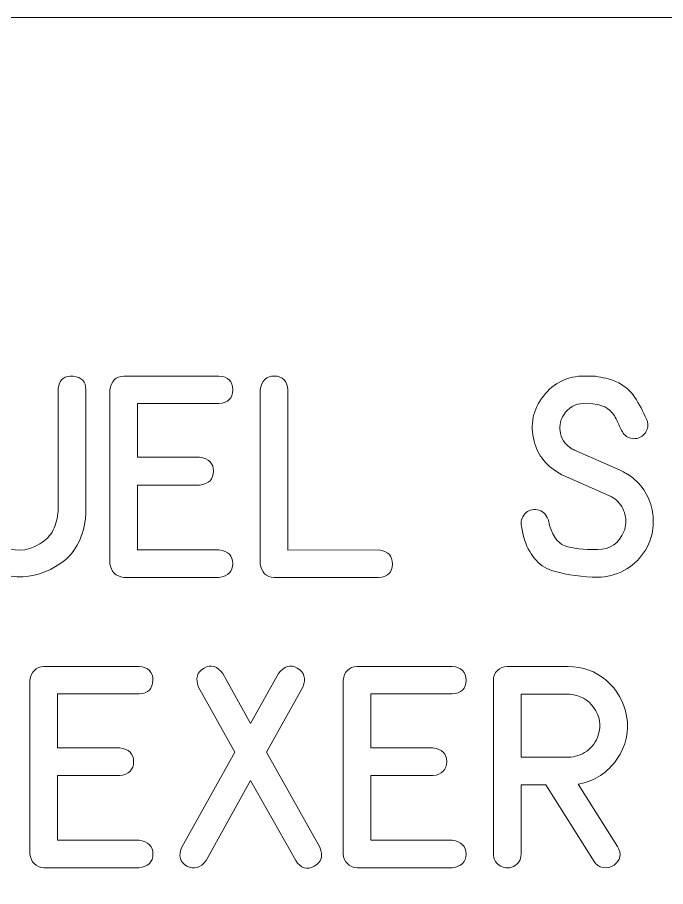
# Model space of a CAD drawing. Header units: millimetres. Extents: x -72 to 72, y -60 to 60.
# Drawn here: x -49.38 to -39.16, y 46.52 to 60.22 of the extents above; entities that cross this region are included whole.
import ezdxf

# ---------------------------------------------------------------- set-up
doc = ezdxf.new("R2010")
doc.units = ezdxf.units.MM
doc.layers.add('CUT', color=7, linetype='Continuous')
doc.layers.add('ENGRAVE', color=1, linetype='Continuous')

msp = doc.modelspace()

# ---------------------------------------------------------------- linework, layer by layer
at = {"layer": 'CUT', "lineweight": 9}
msp.add_open_spline([(70.6599, -60.1342), (70.9361, -60.152), (71.2072, -60.0547), (71.409, -59.8654), (71.409, -59.8654), (71.6108, -59.676), (71.7252, -59.413), (71.725, -59.1363), (71.725, -59.1363), (71.725, -59.1363), (71.725, -45.2787), (71.725, -45.2787), (71.725, -45.2787), (71.7248, -45.0133), (71.6193, -44.7589), (71.4315, -44.5713), (71.4315, -44.5713), (71.2437, -44.3838), (70.9904, -44.2785), (70.725, -44.2787), (70.725, -44.2787), (70.725, -44.2787), (68.2625, -44.2787), (68.2625, -44.2787), (68.2625, -44.2787), (65.9403, -44.2787), (63.7945, -43.0398), (62.6333, -41.0287), (62.6333, -41.0287), (61.4722, -39.0176), (61.4722, -36.5398), (62.6333, -34.5287), (62.6333, -34.5287), (63.7945, -32.5176), (65.9403, -31.2787), (68.2625, -31.2787), (68.2625, -31.2787), (68.2625, -31.2787), (70.725, -31.2787), (70.725, -31.2787), (70.725, -31.2787), (70.9904, -31.2785), (71.2448, -31.173), (71.4324, -30.9852), (71.4324, -30.9852), (71.6199, -30.7974), (71.7252, -30.5441), (71.725, -30.2787), (71.725, -30.2787), (71.725, -30.2787), (71.725, 40.4463), (71.725, 40.4463), (71.725, 40.4463), (71.7248, 40.7117), (71.6193, 40.9661), (71.4315, 41.1537), (71.4315, 41.1537), (71.2437, 41.3412), (70.9904, 41.4465), (70.725, 41.4463), (70.725, 41.4463), (70.725, 41.4463), (68.2625, 41.4463), (68.2625, 41.4463), (68.2625, 41.4463), (65.9403, 41.4463), (63.7945, 42.6852), (62.6333, 44.6963), (62.6333, 44.6963), (61.4722, 46.7074), (61.4722, 49.1852), (62.6333, 51.1963), (62.6333, 51.1963), (63.7945, 53.2074), (65.9403, 54.4463), (68.2625, 54.4463), (68.2625, 54.4463), (68.2625, 54.4463), (70.725, 54.4463), (70.725, 54.4463), (70.725, 54.4463), (70.9904, 54.4465), (71.2448, 54.552), (71.4324, 54.7398), (71.4324, 54.7398), (71.6199, 54.9276), (71.7252, 55.1809), (71.725, 55.4463), (71.725, 55.4463), (71.725, 55.4463), (71.725, 59.2206), (71.725, 59.2206), (71.725, 59.2206), (71.7248, 59.486), (71.6193, 59.7404), (71.4315, 59.928), (71.4315, 59.928), (71.2437, 60.1155), (70.9904, 60.2208), (70.725, 60.2206), (70.725, 60.2206), (70.725, 60.2206), (-70.725, 60.2206), (-70.725, 60.2206), (-70.725, 60.2206), (-70.9904, 60.2204), (-71.2448, 60.1148), (-71.4324, 59.9271), (-71.4324, 59.9271), (-71.6199, 59.7393), (-71.7252, 59.486), (-71.725, 59.2206), (-71.725, 59.2206), (-71.725, 59.2206), (-71.725, 55.4463), (-71.725, 55.4463), (-71.725, 55.4463), (-71.7248, 55.1809), (-71.6192, 54.9265), (-71.4315, 54.7389), (-71.4315, 54.7389), (-71.2437, 54.5514), (-70.9904, 54.4461), (-70.725, 54.4463), (-70.725, 54.4463), (-70.725, 54.4463), (-68.2625, 54.4463), (-68.2625, 54.4463), (-68.2625, 54.4463), (-65.9403, 54.4463), (-63.7944, 53.2074), (-62.6333, 51.1963), (-62.6333, 51.1963), (-61.4722, 49.1852), (-61.4722, 46.7074), (-62.6333, 44.6963), (-62.6333, 44.6963), (-63.7944, 42.6852), (-65.9403, 41.4463), (-68.2625, 41.4463), (-68.2625, 41.4463), (-68.2625, 41.4463), (-70.725, 41.4463), (-70.725, 41.4463), (-70.725, 41.4463), (-70.9904, 41.4461), (-71.2448, 41.3405), (-71.4324, 41.1528), (-71.4324, 41.1528), (-71.6199, 40.965), (-71.7252, 40.7117), (-71.725, 40.4463), (-71.725, 40.4463), (-71.725, 40.4463), (-71.725, -30.2787), (-71.725, -30.2787), (-71.725, -30.2787), (-71.7248, -30.5441), (-71.6192, -30.7985), (-71.4315, -30.9861), (-71.4315, -30.9861), (-71.2437, -31.1736), (-70.9904, -31.2789), (-70.725, -31.2787), (-70.725, -31.2787), (-70.725, -31.2787), (-68.2625, -31.2787), (-68.2625, -31.2787), (-68.2625, -31.2787), (-65.9403, -31.2787), (-63.7944, -32.5176), (-62.6333, -34.5287), (-62.6333, -34.5287), (-61.4722, -36.5398), (-61.4722, -39.0176), (-62.6333, -41.0287), (-62.6333, -41.0287), (-63.7944, -43.0398), (-65.9403, -44.2787), (-68.2625, -44.2787), (-68.2625, -44.2787), (-68.2625, -44.2787), (-70.725, -44.2787), (-70.725, -44.2787), (-70.725, -44.2787), (-70.9904, -44.2789), (-71.2448, -44.3845), (-71.4324, -44.5722), (-71.4324, -44.5722), (-71.6199, -44.76), (-71.7252, -45.0133), (-71.725, -45.2787), (-71.725, -45.2787), (-71.725, -45.2787), (-71.725, -49.9113), (-71.725, -49.9113), (-71.725, -49.9113), (-71.7247, -50.4387), (-71.3163, -50.8752), (-70.7901, -50.9092), (-70.7901, -50.9092), (-70.7901, -50.9092), (70.6599, -60.1342), (70.6599, -60.1342)], degree=3, knots=[0, 0, 0, 0, 0.0192308, 0.0192308, 0.0192308, 0.0192308, 0.0384615, 0.0384615, 0.0384615, 0.0384615, 0.0576923, 0.0576923, 0.0576923, 0.0576923, 0.0769231, 0.0769231, 0.0769231, 0.0769231, 0.0961538, 0.0961538, 0.0961538, 0.0961538, 0.1153846, 0.1153846, 0.1153846, 0.1153846, 0.1346154, 0.1346154, 0.1346154, 0.1346154, 0.1538462, 0.1538462, 0.1538462, 0.1538462, 0.1730769, 0.1730769, 0.1730769, 0.1730769, 0.1923077, 0.1923077, 0.1923077, 0.1923077, 0.2115385, 0.2115385, 0.2115385, 0.2115385, 0.2307692, 0.2307692, 0.2307692, 0.2307692, 0.25, 0.25, 0.25, 0.25, 0.2692308, 0.2692308, 0.2692308, 0.2692308, 0.2884615, 0.2884615, 0.2884615, 0.2884615, 0.3076923, 0.3076923, 0.3076923, 0.3076923, 0.3269231, 0.3269231, 0.3269231, 0.3269231, 0.3461538, 0.3461538, 0.3461538, 0.3461538, 0.3653846, 0.3653846, 0.3653846, 0.3653846, 0.3846154, 0.3846154, 0.3846154, 0.3846154, 0.4038462, 0.4038462, 0.4038462, 0.4038462, 0.4230769, 0.4230769, 0.4230769, 0.4230769, 0.4423077, 0.4423077, 0.4423077, 0.4423077, 0.4615385, 0.4615385, 0.4615385, 0.4615385, 0.4807692, 0.4807692, 0.4807692, 0.4807692, 0.5, 0.5, 0.5, 0.5, 0.5192308, 0.5192308, 0.5192308, 0.5192308, 0.5384615, 0.5384615, 0.5384615, 0.5384615, 0.5576923, 0.5576923, 0.5576923, 0.5576923, 0.5769231, 0.5769231, 0.5769231, 0.5769231, 0.5961538, 0.5961538, 0.5961538, 0.5961538, 0.6153846, 0.6153846, 0.6153846, 0.6153846, 0.6346154, 0.6346154, 0.6346154, 0.6346154, 0.6538462, 0.6538462, 0.6538462, 0.6538462, 0.6730769, 0.6730769, 0.6730769, 0.6730769, 0.6923077, 0.6923077, 0.6923077, 0.6923077, 0.7115385, 0.7115385, 0.7115385, 0.7115385, 0.7307692, 0.7307692, 0.7307692, 0.7307692, 0.75, 0.75, 0.75, 0.75, 0.7692308, 0.7692308, 0.7692308, 0.7692308, 0.7884615, 0.7884615, 0.7884615, 0.7884615, 0.8076923, 0.8076923, 0.8076923, 0.8076923, 0.8269231, 0.8269231, 0.8269231, 0.8269231, 0.8461538, 0.8461538, 0.8461538, 0.8461538, 0.8653846, 0.8653846, 0.8653846, 0.8653846, 0.8846154, 0.8846154, 0.8846154, 0.8846154, 0.9038462, 0.9038462, 0.9038462, 0.9038462, 0.9230769, 0.9230769, 0.9230769, 0.9230769, 0.9423077, 0.9423077, 0.9423077, 0.9423077, 0.9615385, 0.9615385, 0.9615385, 0.9615385, 1, 1, 1, 1], dxfattribs=at)
at = {"layer": 'ENGRAVE', "lineweight": 9}
for points, knots in [([(-48.2991, 52.4387), (-48.2991, 52.4387), (-48.2991, 52.4075), (-48.2991, 52.4075), (-48.2991, 52.4075), (-48.3023, 52.3556), (-48.3044, 52.3249), (-48.3049, 52.3143), (-48.3049, 52.3143), (-48.3483, 51.9984), (-48.4785, 51.7651), (-48.6944, 51.6143), (-48.6944, 51.6143), (-48.9103, 51.464), (-49.141, 51.3936), (-49.3855, 51.4036), (-49.3855, 51.4036), (-49.6305, 51.4137), (-49.8549, 51.5026), (-50.0575, 51.6709), (-50.0575, 51.6709), (-50.2607, 51.8397), (-50.3713, 52.0852), (-50.3888, 52.4075), (-50.3888, 52.4075), (-50.3888, 52.4075), (-50.3888, 52.4387), (-50.3888, 52.4387), (-50.3888, 52.4387), (-50.3888, 52.4387), (-50.3888, 54.35), (-50.3888, 54.35), (-50.3888, 54.35), (-50.3888, 54.3807), (-50.383, 54.4088), (-50.3719, 54.4337), (-50.3719, 54.4337), (-50.3221, 54.5421), (-50.2396, 54.585), (-50.1242, 54.5622), (-50.1242, 54.5622), (-50.0094, 54.5395), (-49.9517, 54.4686), (-49.9517, 54.35), (-49.9517, 54.35), (-49.9517, 54.35), (-49.9517, 52.4387), (-49.9517, 52.4387), (-49.9517, 52.4387), (-49.9364, 52.2006), (-49.8316, 52.0228), (-49.6379, 51.9053), (-49.6379, 51.9053), (-49.4437, 51.7873), (-49.24, 51.7926), (-49.0262, 51.9206), (-49.0262, 51.9206), (-48.9299, 51.9773), (-48.8595, 52.0508), (-48.8145, 52.1408), (-48.8145, 52.1408), (-48.7695, 52.2307), (-48.7431, 52.3302), (-48.7346, 52.4387), (-48.7346, 52.4387), (-48.7346, 52.4387), (-48.7346, 54.35), (-48.7346, 54.35), (-48.7346, 54.35), (-48.7346, 54.3686), (-48.7336, 54.3823), (-48.7314, 54.3918), (-48.7314, 54.3918), (-48.7076, 54.5188), (-48.6298, 54.5765), (-48.4976, 54.5638), (-48.4976, 54.5638), (-48.3653, 54.5517), (-48.2991, 54.4802), (-48.2991, 54.35), (-48.2991, 54.35), (-48.2991, 54.35), (-48.2991, 52.4387), (-48.2991, 52.4387)], [0, 0, 0, 0, 0.0454545, 0.0454545, 0.0454545, 0.0454545, 0.0909091, 0.0909091, 0.0909091, 0.0909091, 0.1363636, 0.1363636, 0.1363636, 0.1363636, 0.1818182, 0.1818182, 0.1818182, 0.1818182, 0.2272727, 0.2272727, 0.2272727, 0.2272727, 0.2727273, 0.2727273, 0.2727273, 0.2727273, 0.3181818, 0.3181818, 0.3181818, 0.3181818, 0.3636364, 0.3636364, 0.3636364, 0.3636364, 0.4090909, 0.4090909, 0.4090909, 0.4090909, 0.4545455, 0.4545455, 0.4545455, 0.4545455, 0.5, 0.5, 0.5, 0.5, 0.5454545, 0.5454545, 0.5454545, 0.5454545, 0.5909091, 0.5909091, 0.5909091, 0.5909091, 0.6363636, 0.6363636, 0.6363636, 0.6363636, 0.6818182, 0.6818182, 0.6818182, 0.6818182, 0.7272727, 0.7272727, 0.7272727, 0.7272727, 0.7727273, 0.7727273, 0.7727273, 0.7727273, 0.8181818, 0.8181818, 0.8181818, 0.8181818, 0.8636364, 0.8636364, 0.8636364, 0.8636364, 0.9090909, 0.9090909, 0.9090909, 0.9090909, 1, 1, 1, 1]), ([(-46.1999, 54.1347), (-46.1999, 54.1347), (-47.4853, 54.1347), (-47.4853, 54.1347), (-47.4853, 54.1347), (-47.4853, 54.1347), (-47.4853, 53.2864), (-47.4853, 53.2864), (-47.4853, 53.2864), (-47.4853, 53.2864), (-46.5053, 53.2864), (-46.5053, 53.2864), (-46.5053, 53.2864), (-46.3587, 53.2647), (-46.2857, 53.1912), (-46.2862, 53.0658), (-46.2862, 53.0658), (-46.2867, 52.9398), (-46.3598, 52.8668), (-46.5053, 52.8462), (-46.5053, 52.8462), (-46.5053, 52.8462), (-47.4853, 52.8462), (-47.4853, 52.8462), (-47.4853, 52.8462), (-47.4853, 52.8462), (-47.4853, 51.8275), (-47.4853, 51.8275), (-47.4853, 51.8275), (-47.4853, 51.8275), (-46.1999, 51.8275), (-46.1999, 51.8275), (-46.1999, 51.8275), (-46.0544, 51.8058), (-45.9814, 51.7333), (-45.9814, 51.609), (-45.9814, 51.609), (-45.9814, 51.4851), (-46.0544, 51.4126), (-46.1999, 51.392), (-46.1999, 51.392), (-46.1999, 51.392), (-47.7007, 51.392), (-47.7007, 51.392), (-47.7007, 51.392), (-47.8298, 51.4084), (-47.9033, 51.482), (-47.9208, 51.6121), (-47.9208, 51.6121), (-47.9208, 51.6121), (-47.9208, 54.35), (-47.9208, 54.35), (-47.9208, 54.35), (-47.9012, 54.4866), (-47.8277, 54.5585), (-47.7007, 54.567), (-47.7007, 54.567), (-47.7007, 54.567), (-46.1999, 54.567), (-46.1999, 54.567), (-46.1999, 54.567), (-46.0544, 54.5559), (-45.9814, 54.4829), (-45.9819, 54.349), (-45.9819, 54.349), (-45.9825, 54.2151), (-46.0555, 54.1437), (-46.1999, 54.1347)], [0, 0, 0, 0, 0.0555556, 0.0555556, 0.0555556, 0.0555556, 0.1111111, 0.1111111, 0.1111111, 0.1111111, 0.1666667, 0.1666667, 0.1666667, 0.1666667, 0.2222222, 0.2222222, 0.2222222, 0.2222222, 0.2777778, 0.2777778, 0.2777778, 0.2777778, 0.3333333, 0.3333333, 0.3333333, 0.3333333, 0.3888889, 0.3888889, 0.3888889, 0.3888889, 0.4444444, 0.4444444, 0.4444444, 0.4444444, 0.5, 0.5, 0.5, 0.5, 0.5555556, 0.5555556, 0.5555556, 0.5555556, 0.6111111, 0.6111111, 0.6111111, 0.6111111, 0.6666667, 0.6666667, 0.6666667, 0.6666667, 0.7222222, 0.7222222, 0.7222222, 0.7222222, 0.7777778, 0.7777778, 0.7777778, 0.7777778, 0.8333333, 0.8333333, 0.8333333, 0.8333333, 0.8888889, 0.8888889, 0.8888889, 0.8888889, 1, 1, 1, 1]), ([(-45.3306, 51.3904), (-45.4576, 51.3989), (-45.5311, 51.4703), (-45.5507, 51.6058), (-45.5507, 51.6058), (-45.5507, 51.6058), (-45.5507, 54.3469), (-45.5507, 54.3469), (-45.5507, 54.3469), (-45.529, 54.4956), (-45.4533, 54.5686), (-45.3242, 54.5665), (-45.3242, 54.5665), (-45.1951, 54.5638), (-45.1247, 54.4903), (-45.1136, 54.3469), (-45.1136, 54.3469), (-45.1136, 54.3469), (-45.1136, 51.8233), (-45.1136, 51.8233), (-45.1136, 51.8233), (-45.1136, 51.8233), (-43.6827, 51.8243), (-43.6827, 51.8243), (-43.6827, 51.8243), (-43.5356, 51.8079), (-43.4631, 51.7338), (-43.4647, 51.6021), (-43.4647, 51.6021), (-43.4663, 51.4703), (-43.5393, 51.3999), (-43.6843, 51.3904), (-43.6843, 51.3904), (-43.6843, 51.3904), (-45.3306, 51.3904), (-45.3306, 51.3904)], [0, 0, 0, 0, 0.1, 0.1, 0.1, 0.1, 0.2, 0.2, 0.2, 0.2, 0.3, 0.3, 0.3, 0.3, 0.4, 0.4, 0.4, 0.4, 0.5, 0.5, 0.5, 0.5, 0.6, 0.6, 0.6, 0.6, 0.7, 0.7, 0.7, 0.7, 0.8, 0.8, 0.8, 0.8, 1, 1, 1, 1]), ([(-39.8769, 53.0816), (-39.8769, 53.0816), (-39.8521, 53.071), (-39.8521, 53.071), (-39.8521, 53.071), (-39.8521, 53.071), (-39.824, 53.0573), (-39.824, 53.0573), (-39.824, 53.0573), (-39.824, 53.0573), (-39.7992, 53.043), (-39.7992, 53.043), (-39.7992, 53.043), (-39.7923, 53.0377), (-39.7838, 53.0329), (-39.7753, 53.0282), (-39.7753, 53.0282), (-39.7663, 53.024), (-39.7579, 53.0187), (-39.7494, 53.0139), (-39.7494, 53.0139), (-39.5452, 52.8795), (-39.4182, 52.6932), (-39.37, 52.4556), (-39.37, 52.4556), (-39.3515, 52.3625), (-39.3472, 52.2667), (-39.3573, 52.1688), (-39.3573, 52.1688), (-39.3742, 52.0281), (-39.4234, 51.8984), (-39.5055, 51.7788), (-39.5055, 51.7788), (-39.5875, 51.6592), (-39.6907, 51.5672), (-39.8145, 51.5021), (-39.8145, 51.5021), (-39.9479, 51.4317), (-40.086, 51.3968), (-40.2288, 51.3968), (-40.2288, 51.3968), (-40.4686, 51.3968), (-40.6972, 51.4275), (-40.9157, 51.4888), (-40.9157, 51.4888), (-41.1337, 51.5502), (-41.2893, 51.7148), (-41.3819, 51.9826), (-41.3819, 51.9826), (-41.3946, 52.0169), (-41.4036, 52.0519), (-41.4099, 52.0879), (-41.4099, 52.0879), (-41.4163, 52.1244), (-41.4237, 52.1604), (-41.4316, 52.1969), (-41.4316, 52.1969), (-41.447, 52.2709), (-41.429, 52.3366), (-41.3766, 52.3937), (-41.3766, 52.3937), (-41.3247, 52.4503), (-41.2597, 52.472), (-41.1824, 52.4588), (-41.1824, 52.4588), (-41.1004, 52.4419), (-41.0438, 52.3916), (-41.0115, 52.3069), (-41.0115, 52.3069), (-41.0115, 52.3069), (-41.0067, 52.2926), (-41.0067, 52.2926), (-41.0067, 52.2926), (-40.9575, 52.0683), (-40.8707, 51.9344), (-40.7474, 51.891), (-40.7474, 51.891), (-40.6236, 51.8476), (-40.4521, 51.828), (-40.232, 51.8323), (-40.232, 51.8323), (-40.0293, 51.8323), (-39.8902, 51.9275), (-39.8145, 52.1175), (-39.8145, 52.1175), (-39.7817, 52.2022), (-39.7764, 52.2905), (-39.7992, 52.3821), (-39.7992, 52.3821), (-39.8219, 52.4731), (-39.8669, 52.5498), (-39.9341, 52.6107), (-39.9341, 52.6107), (-39.9643, 52.6366), (-40.0034, 52.6604), (-40.0521, 52.6832), (-40.0521, 52.6832), (-40.0521, 52.6832), (-40.7696, 52.998), (-40.7696, 52.998), (-40.7696, 52.998), (-40.7696, 52.998), (-40.7929, 53.0107), (-40.7929, 53.0107), (-40.7929, 53.0107), (-41.0279, 53.1345), (-41.1734, 53.3108), (-41.23, 53.5394), (-41.23, 53.5394), (-41.2993, 53.8039), (-41.2512, 54.041), (-41.085, 54.2516), (-41.085, 54.2516), (-40.9194, 54.4617), (-40.7014, 54.567), (-40.432, 54.567), (-40.432, 54.567), (-40.432, 54.567), (-40.2611, 54.5622), (-40.2611, 54.5622), (-40.2611, 54.5622), (-40.2056, 54.5522), (-40.1516, 54.5421), (-40.1003, 54.5321), (-40.1003, 54.5321), (-40.0484, 54.5226), (-39.996, 54.5056), (-39.9436, 54.4818), (-39.9436, 54.4818), (-39.8134, 54.421), (-39.7134, 54.3368), (-39.6441, 54.2305), (-39.6441, 54.2305), (-39.5748, 54.1241), (-39.5123, 54.0087), (-39.4568, 53.8849), (-39.4568, 53.8849), (-39.4515, 53.8733), (-39.4467, 53.86), (-39.4425, 53.8447), (-39.4425, 53.8447), (-39.4314, 53.7939), (-39.4367, 53.7479), (-39.4584, 53.7066), (-39.4584, 53.7066), (-39.4705, 53.6806), (-39.4838, 53.6611), (-39.497, 53.6478), (-39.497, 53.6478), (-39.5102, 53.6341), (-39.5213, 53.6251), (-39.5293, 53.6198), (-39.5293, 53.6198), (-39.5833, 53.5817), (-39.642, 53.5701), (-39.706, 53.5859), (-39.706, 53.5859), (-39.7706, 53.6002), (-39.8193, 53.6415), (-39.8537, 53.7098), (-39.8537, 53.7098), (-39.8806, 53.7695), (-39.9092, 53.8309), (-39.9394, 53.8934), (-39.9394, 53.8934), (-39.9701, 53.9558), (-40.0129, 54.0077), (-40.0674, 54.0495), (-40.0674, 54.0495), (-40.0902, 54.0659), (-40.1124, 54.0781), (-40.1336, 54.0855), (-40.1336, 54.0855), (-40.1548, 54.0934), (-40.178, 54.1019), (-40.204, 54.1114), (-40.204, 54.1114), (-40.204, 54.1114), (-40.3045, 54.1283), (-40.3045, 54.1283), (-40.3045, 54.1283), (-40.3045, 54.1283), (-40.4474, 54.1331), (-40.4474, 54.1331), (-40.4474, 54.1331), (-40.586, 54.131), (-40.6919, 54.0712), (-40.7649, 53.9532), (-40.7649, 53.9532), (-40.8146, 53.8775), (-40.8331, 53.7934), (-40.821, 53.7002), (-40.821, 53.7002), (-40.8067, 53.5859), (-40.7527, 53.497), (-40.6596, 53.4335), (-40.6596, 53.4335), (-40.6553, 53.4309), (-40.6511, 53.4272), (-40.6458, 53.4235), (-40.6458, 53.4235), (-40.6405, 53.4203), (-40.6347, 53.4166), (-40.6289, 53.4134), (-40.6289, 53.4134), (-40.6289, 53.4134), (-40.6114, 53.406), (-40.6114, 53.406), (-40.6114, 53.406), (-40.6114, 53.406), (-40.5929, 53.3981), (-40.5929, 53.3981), (-40.5929, 53.3981), (-40.5929, 53.3981), (-39.8769, 53.0816), (-39.8769, 53.0816)], [0, 0, 0, 0, 0.0181818, 0.0181818, 0.0181818, 0.0181818, 0.0363636, 0.0363636, 0.0363636, 0.0363636, 0.0545455, 0.0545455, 0.0545455, 0.0545455, 0.0727273, 0.0727273, 0.0727273, 0.0727273, 0.0909091, 0.0909091, 0.0909091, 0.0909091, 0.1090909, 0.1090909, 0.1090909, 0.1090909, 0.1272727, 0.1272727, 0.1272727, 0.1272727, 0.1454545, 0.1454545, 0.1454545, 0.1454545, 0.1636364, 0.1636364, 0.1636364, 0.1636364, 0.1818182, 0.1818182, 0.1818182, 0.1818182, 0.2, 0.2, 0.2, 0.2, 0.2181818, 0.2181818, 0.2181818, 0.2181818, 0.2363636, 0.2363636, 0.2363636, 0.2363636, 0.2545455, 0.2545455, 0.2545455, 0.2545455, 0.2727273, 0.2727273, 0.2727273, 0.2727273, 0.2909091, 0.2909091, 0.2909091, 0.2909091, 0.3090909, 0.3090909, 0.3090909, 0.3090909, 0.3272727, 0.3272727, 0.3272727, 0.3272727, 0.3454545, 0.3454545, 0.3454545, 0.3454545, 0.3636364, 0.3636364, 0.3636364, 0.3636364, 0.3818182, 0.3818182, 0.3818182, 0.3818182, 0.4, 0.4, 0.4, 0.4, 0.4181818, 0.4181818, 0.4181818, 0.4181818, 0.4363636, 0.4363636, 0.4363636, 0.4363636, 0.4545455, 0.4545455, 0.4545455, 0.4545455, 0.4727273, 0.4727273, 0.4727273, 0.4727273, 0.4909091, 0.4909091, 0.4909091, 0.4909091, 0.5090909, 0.5090909, 0.5090909, 0.5090909, 0.5272727, 0.5272727, 0.5272727, 0.5272727, 0.5454545, 0.5454545, 0.5454545, 0.5454545, 0.5636364, 0.5636364, 0.5636364, 0.5636364, 0.5818182, 0.5818182, 0.5818182, 0.5818182, 0.6, 0.6, 0.6, 0.6, 0.6181818, 0.6181818, 0.6181818, 0.6181818, 0.6363636, 0.6363636, 0.6363636, 0.6363636, 0.6545455, 0.6545455, 0.6545455, 0.6545455, 0.6727273, 0.6727273, 0.6727273, 0.6727273, 0.6909091, 0.6909091, 0.6909091, 0.6909091, 0.7090909, 0.7090909, 0.7090909, 0.7090909, 0.7272727, 0.7272727, 0.7272727, 0.7272727, 0.7454545, 0.7454545, 0.7454545, 0.7454545, 0.7636364, 0.7636364, 0.7636364, 0.7636364, 0.7818182, 0.7818182, 0.7818182, 0.7818182, 0.8, 0.8, 0.8, 0.8, 0.8181818, 0.8181818, 0.8181818, 0.8181818, 0.8363636, 0.8363636, 0.8363636, 0.8363636, 0.8545455, 0.8545455, 0.8545455, 0.8545455, 0.8727273, 0.8727273, 0.8727273, 0.8727273, 0.8909091, 0.8909091, 0.8909091, 0.8909091, 0.9090909, 0.9090909, 0.9090909, 0.9090909, 0.9272727, 0.9272727, 0.9272727, 0.9272727, 0.9454545, 0.9454545, 0.9454545, 0.9454545, 0.9636364, 0.9636364, 0.9636364, 0.9636364, 1, 1, 1, 1]), ([(-46.7878, 47.138), (-46.7878, 47.138), (-45.9491, 48.6388), (-45.9491, 48.6388), (-45.9491, 48.6388), (-45.9491, 48.6388), (-46.5211, 49.6638), (-46.5211, 49.6638), (-46.5211, 49.6638), (-46.5761, 49.7992), (-46.5476, 49.8982), (-46.4359, 49.9606), (-46.4359, 49.9606), (-46.3243, 50.0231), (-46.2253, 49.995), (-46.138, 49.8759), (-46.138, 49.8759), (-46.138, 49.8759), (-45.7009, 49.087), (-45.7009, 49.087), (-45.7009, 49.087), (-45.7009, 49.087), (-45.2606, 49.8759), (-45.2606, 49.8759), (-45.2606, 49.8759), (-45.1739, 49.995), (-45.0754, 50.0231), (-44.9648, 49.9611), (-44.9648, 49.9611), (-44.8542, 49.8992), (-44.8251, 49.7997), (-44.8781, 49.6622), (-44.8781, 49.6622), (-44.8781, 49.6622), (-45.4485, 48.6388), (-45.4485, 48.6388), (-45.4485, 48.6388), (-45.4485, 48.6388), (-44.6114, 47.138), (-44.6114, 47.138), (-44.6114, 47.138), (-44.5553, 47.0015), (-44.5844, 46.902), (-44.6981, 46.8396), (-44.6981, 46.8396), (-44.8119, 46.7771), (-44.9093, 46.8062), (-44.9908, 46.9274), (-44.9908, 46.9274), (-44.9908, 46.9274), (-45.7009, 48.1921), (-45.7009, 48.1921), (-45.7009, 48.1921), (-45.7009, 48.1921), (-46.4031, 46.9274), (-46.4031, 46.9274), (-46.4031, 46.9274), (-46.4931, 46.8094), (-46.5936, 46.7808), (-46.7047, 46.8422), (-46.7047, 46.8422), (-46.8159, 46.9031), (-46.8439, 47.0015), (-46.7878, 47.138)], [0, 0, 0, 0, 0.0588235, 0.0588235, 0.0588235, 0.0588235, 0.1176471, 0.1176471, 0.1176471, 0.1176471, 0.1764706, 0.1764706, 0.1764706, 0.1764706, 0.2352941, 0.2352941, 0.2352941, 0.2352941, 0.2941176, 0.2941176, 0.2941176, 0.2941176, 0.3529412, 0.3529412, 0.3529412, 0.3529412, 0.4117647, 0.4117647, 0.4117647, 0.4117647, 0.4705882, 0.4705882, 0.4705882, 0.4705882, 0.5294118, 0.5294118, 0.5294118, 0.5294118, 0.5882353, 0.5882353, 0.5882353, 0.5882353, 0.6470588, 0.6470588, 0.6470588, 0.6470588, 0.7058824, 0.7058824, 0.7058824, 0.7058824, 0.7647059, 0.7647059, 0.7647059, 0.7647059, 0.8235294, 0.8235294, 0.8235294, 0.8235294, 0.8823529, 0.8823529, 0.8823529, 0.8823529, 1, 1, 1, 1]), ([(-47.4603, 49.5553), (-47.4603, 49.5553), (-48.7457, 49.5553), (-48.7457, 49.5553), (-48.7457, 49.5553), (-48.7457, 49.5553), (-48.7457, 48.707), (-48.7457, 48.707), (-48.7457, 48.707), (-48.7457, 48.707), (-47.7657, 48.707), (-47.7657, 48.707), (-47.7657, 48.707), (-47.6191, 48.6853), (-47.5461, 48.6118), (-47.5466, 48.4864), (-47.5466, 48.4864), (-47.5471, 48.3604), (-47.6202, 48.2874), (-47.7657, 48.2668), (-47.7657, 48.2668), (-47.7657, 48.2668), (-48.7457, 48.2668), (-48.7457, 48.2668), (-48.7457, 48.2668), (-48.7457, 48.2668), (-48.7457, 47.2481), (-48.7457, 47.2481), (-48.7457, 47.2481), (-48.7457, 47.2481), (-47.4603, 47.2481), (-47.4603, 47.2481), (-47.4603, 47.2481), (-47.3148, 47.2264), (-47.2418, 47.1539), (-47.2418, 47.0296), (-47.2418, 47.0296), (-47.2418, 46.9057), (-47.3148, 46.8332), (-47.4603, 46.8126), (-47.4603, 46.8126), (-47.4603, 46.8126), (-48.9611, 46.8126), (-48.9611, 46.8126), (-48.9611, 46.8126), (-49.0902, 46.829), (-49.1637, 46.9026), (-49.1812, 47.0327), (-49.1812, 47.0327), (-49.1812, 47.0327), (-49.1812, 49.7706), (-49.1812, 49.7706), (-49.1812, 49.7706), (-49.1616, 49.9072), (-49.0881, 49.9791), (-48.9611, 49.9876), (-48.9611, 49.9876), (-48.9611, 49.9876), (-47.4603, 49.9876), (-47.4603, 49.9876), (-47.4603, 49.9876), (-47.3148, 49.9765), (-47.2418, 49.9035), (-47.2423, 49.7696), (-47.2423, 49.7696), (-47.2429, 49.6357), (-47.3159, 49.5643), (-47.4603, 49.5553)], [0, 0, 0, 0, 0.0555556, 0.0555556, 0.0555556, 0.0555556, 0.1111111, 0.1111111, 0.1111111, 0.1111111, 0.1666667, 0.1666667, 0.1666667, 0.1666667, 0.2222222, 0.2222222, 0.2222222, 0.2222222, 0.2777778, 0.2777778, 0.2777778, 0.2777778, 0.3333333, 0.3333333, 0.3333333, 0.3333333, 0.3888889, 0.3888889, 0.3888889, 0.3888889, 0.4444444, 0.4444444, 0.4444444, 0.4444444, 0.5, 0.5, 0.5, 0.5, 0.5555556, 0.5555556, 0.5555556, 0.5555556, 0.6111111, 0.6111111, 0.6111111, 0.6111111, 0.6666667, 0.6666667, 0.6666667, 0.6666667, 0.7222222, 0.7222222, 0.7222222, 0.7222222, 0.7777778, 0.7777778, 0.7777778, 0.7777778, 0.8333333, 0.8333333, 0.8333333, 0.8333333, 0.8888889, 0.8888889, 0.8888889, 0.8888889, 1, 1, 1, 1]), ([(-42.5227, 49.5553), (-42.5227, 49.5553), (-43.8081, 49.5553), (-43.8081, 49.5553), (-43.8081, 49.5553), (-43.8081, 49.5553), (-43.8081, 48.707), (-43.8081, 48.707), (-43.8081, 48.707), (-43.8081, 48.707), (-42.8281, 48.707), (-42.8281, 48.707), (-42.8281, 48.707), (-42.6815, 48.6853), (-42.6085, 48.6118), (-42.609, 48.4864), (-42.609, 48.4864), (-42.6095, 48.3604), (-42.6826, 48.2874), (-42.8281, 48.2668), (-42.8281, 48.2668), (-42.8281, 48.2668), (-43.8081, 48.2668), (-43.8081, 48.2668), (-43.8081, 48.2668), (-43.8081, 48.2668), (-43.8081, 47.2481), (-43.8081, 47.2481), (-43.8081, 47.2481), (-43.8081, 47.2481), (-42.5227, 47.2481), (-42.5227, 47.2481), (-42.5227, 47.2481), (-42.3772, 47.2264), (-42.3042, 47.1539), (-42.3042, 47.0296), (-42.3042, 47.0296), (-42.3042, 46.9057), (-42.3772, 46.8332), (-42.5227, 46.8126), (-42.5227, 46.8126), (-42.5227, 46.8126), (-44.0235, 46.8126), (-44.0235, 46.8126), (-44.0235, 46.8126), (-44.1526, 46.829), (-44.2261, 46.9026), (-44.2436, 47.0327), (-44.2436, 47.0327), (-44.2436, 47.0327), (-44.2436, 49.7706), (-44.2436, 49.7706), (-44.2436, 49.7706), (-44.224, 49.9072), (-44.1505, 49.9791), (-44.0235, 49.9876), (-44.0235, 49.9876), (-44.0235, 49.9876), (-42.5227, 49.9876), (-42.5227, 49.9876), (-42.5227, 49.9876), (-42.3772, 49.9765), (-42.3042, 49.9035), (-42.3047, 49.7696), (-42.3047, 49.7696), (-42.3053, 49.6357), (-42.3783, 49.5643), (-42.5227, 49.5553)], [0, 0, 0, 0, 0.0555556, 0.0555556, 0.0555556, 0.0555556, 0.1111111, 0.1111111, 0.1111111, 0.1111111, 0.1666667, 0.1666667, 0.1666667, 0.1666667, 0.2222222, 0.2222222, 0.2222222, 0.2222222, 0.2777778, 0.2777778, 0.2777778, 0.2777778, 0.3333333, 0.3333333, 0.3333333, 0.3333333, 0.3888889, 0.3888889, 0.3888889, 0.3888889, 0.4444444, 0.4444444, 0.4444444, 0.4444444, 0.5, 0.5, 0.5, 0.5, 0.5555556, 0.5555556, 0.5555556, 0.5555556, 0.6111111, 0.6111111, 0.6111111, 0.6111111, 0.6666667, 0.6666667, 0.6666667, 0.6666667, 0.7222222, 0.7222222, 0.7222222, 0.7222222, 0.7777778, 0.7777778, 0.7777778, 0.7777778, 0.8333333, 0.8333333, 0.8333333, 0.8333333, 0.8888889, 0.8888889, 0.8888889, 0.8888889, 1, 1, 1, 1]), ([(-39.9156, 47.1492), (-39.8494, 47.0322), (-39.868, 46.9343), (-39.9711, 46.8544), (-39.9711, 46.8544), (-40.0209, 46.8195), (-40.078, 46.8073), (-40.1426, 46.819), (-40.1426, 46.819), (-40.2072, 46.8301), (-40.2542, 46.8623), (-40.2844, 46.9147), (-40.2844, 46.9147), (-40.2844, 46.9147), (-41.0485, 48.1228), (-41.0485, 48.1228), (-41.0485, 48.1228), (-41.0485, 48.1228), (-41.4364, 48.1228), (-41.4364, 48.1228), (-41.4364, 48.1228), (-41.4364, 48.1228), (-41.4364, 47.0311), (-41.4364, 47.0311), (-41.4364, 47.0311), (-41.4364, 46.9412), (-41.4772, 46.8766), (-41.5586, 46.8364), (-41.5586, 46.8364), (-41.6407, 46.7967), (-41.7169, 46.8041), (-41.7883, 46.8592), (-41.7883, 46.8592), (-41.8449, 46.9015), (-41.8735, 46.9587), (-41.8735, 47.0311), (-41.8735, 47.0311), (-41.8735, 47.0311), (-41.8735, 49.7706), (-41.8735, 49.7706), (-41.8735, 49.7706), (-41.8735, 49.8304), (-41.8523, 49.8818), (-41.8105, 49.9241), (-41.8105, 49.9241), (-41.7687, 49.9664), (-41.7174, 49.9876), (-41.6565, 49.9876), (-41.6565, 49.9876), (-41.6565, 49.9876), (-40.694, 49.9876), (-40.694, 49.9876), (-40.694, 49.9876), (-40.4622, 49.9876), (-40.2611, 49.914), (-40.0907, 49.7669), (-40.0907, 49.7669), (-39.9203, 49.6193), (-39.814, 49.4325), (-39.7727, 49.206), (-39.7727, 49.206), (-39.7293, 48.9631), (-39.7806, 48.7361), (-39.9272, 48.525), (-39.9272, 48.525), (-40.0733, 48.3133), (-40.2675, 48.1853), (-40.5093, 48.1398), (-40.5093, 48.1398), (-40.5093, 48.1398), (-40.5389, 48.135), (-40.5389, 48.135), (-40.5389, 48.135), (-40.5389, 48.135), (-39.9156, 47.1492), (-39.9156, 47.1492)], [0, 0, 0, 0, 0.05, 0.05, 0.05, 0.05, 0.1, 0.1, 0.1, 0.1, 0.15, 0.15, 0.15, 0.15, 0.2, 0.2, 0.2, 0.2, 0.25, 0.25, 0.25, 0.25, 0.3, 0.3, 0.3, 0.3, 0.35, 0.35, 0.35, 0.35, 0.4, 0.4, 0.4, 0.4, 0.45, 0.45, 0.45, 0.45, 0.5, 0.5, 0.5, 0.5, 0.55, 0.55, 0.55, 0.55, 0.6, 0.6, 0.6, 0.6, 0.65, 0.65, 0.65, 0.65, 0.7, 0.7, 0.7, 0.7, 0.75, 0.75, 0.75, 0.75, 0.8, 0.8, 0.8, 0.8, 0.85, 0.85, 0.85, 0.85, 0.9, 0.9, 0.9, 0.9, 1, 1, 1, 1]), ([(-40.694, 48.5583), (-40.5882, 48.5583), (-40.4908, 48.5901), (-40.4014, 48.6546), (-40.4014, 48.6546), (-40.3119, 48.7187), (-40.2521, 48.8023), (-40.2209, 48.9055), (-40.2209, 48.9055), (-40.1722, 49.0647), (-40.1945, 49.2087), (-40.2876, 49.3373), (-40.2876, 49.3373), (-40.3807, 49.4658), (-40.5088, 49.5368), (-40.6718, 49.5505), (-40.6718, 49.5505), (-40.6718, 49.5505), (-41.4364, 49.5505), (-41.4364, 49.5505), (-41.4364, 49.5505), (-41.4364, 49.5505), (-41.4364, 48.5583), (-41.4364, 48.5583), (-41.4364, 48.5583), (-41.4364, 48.5583), (-40.694, 48.5583), (-40.694, 48.5583)], [0, 0, 0, 0, 0.125, 0.125, 0.125, 0.125, 0.25, 0.25, 0.25, 0.25, 0.375, 0.375, 0.375, 0.375, 0.5, 0.5, 0.5, 0.5, 0.625, 0.625, 0.625, 0.625, 0.75, 0.75, 0.75, 0.75, 1, 1, 1, 1])]:
    msp.add_open_spline(points, degree=3, knots=knots, dxfattribs=at)

doc.saveas('drawing.dxf')
